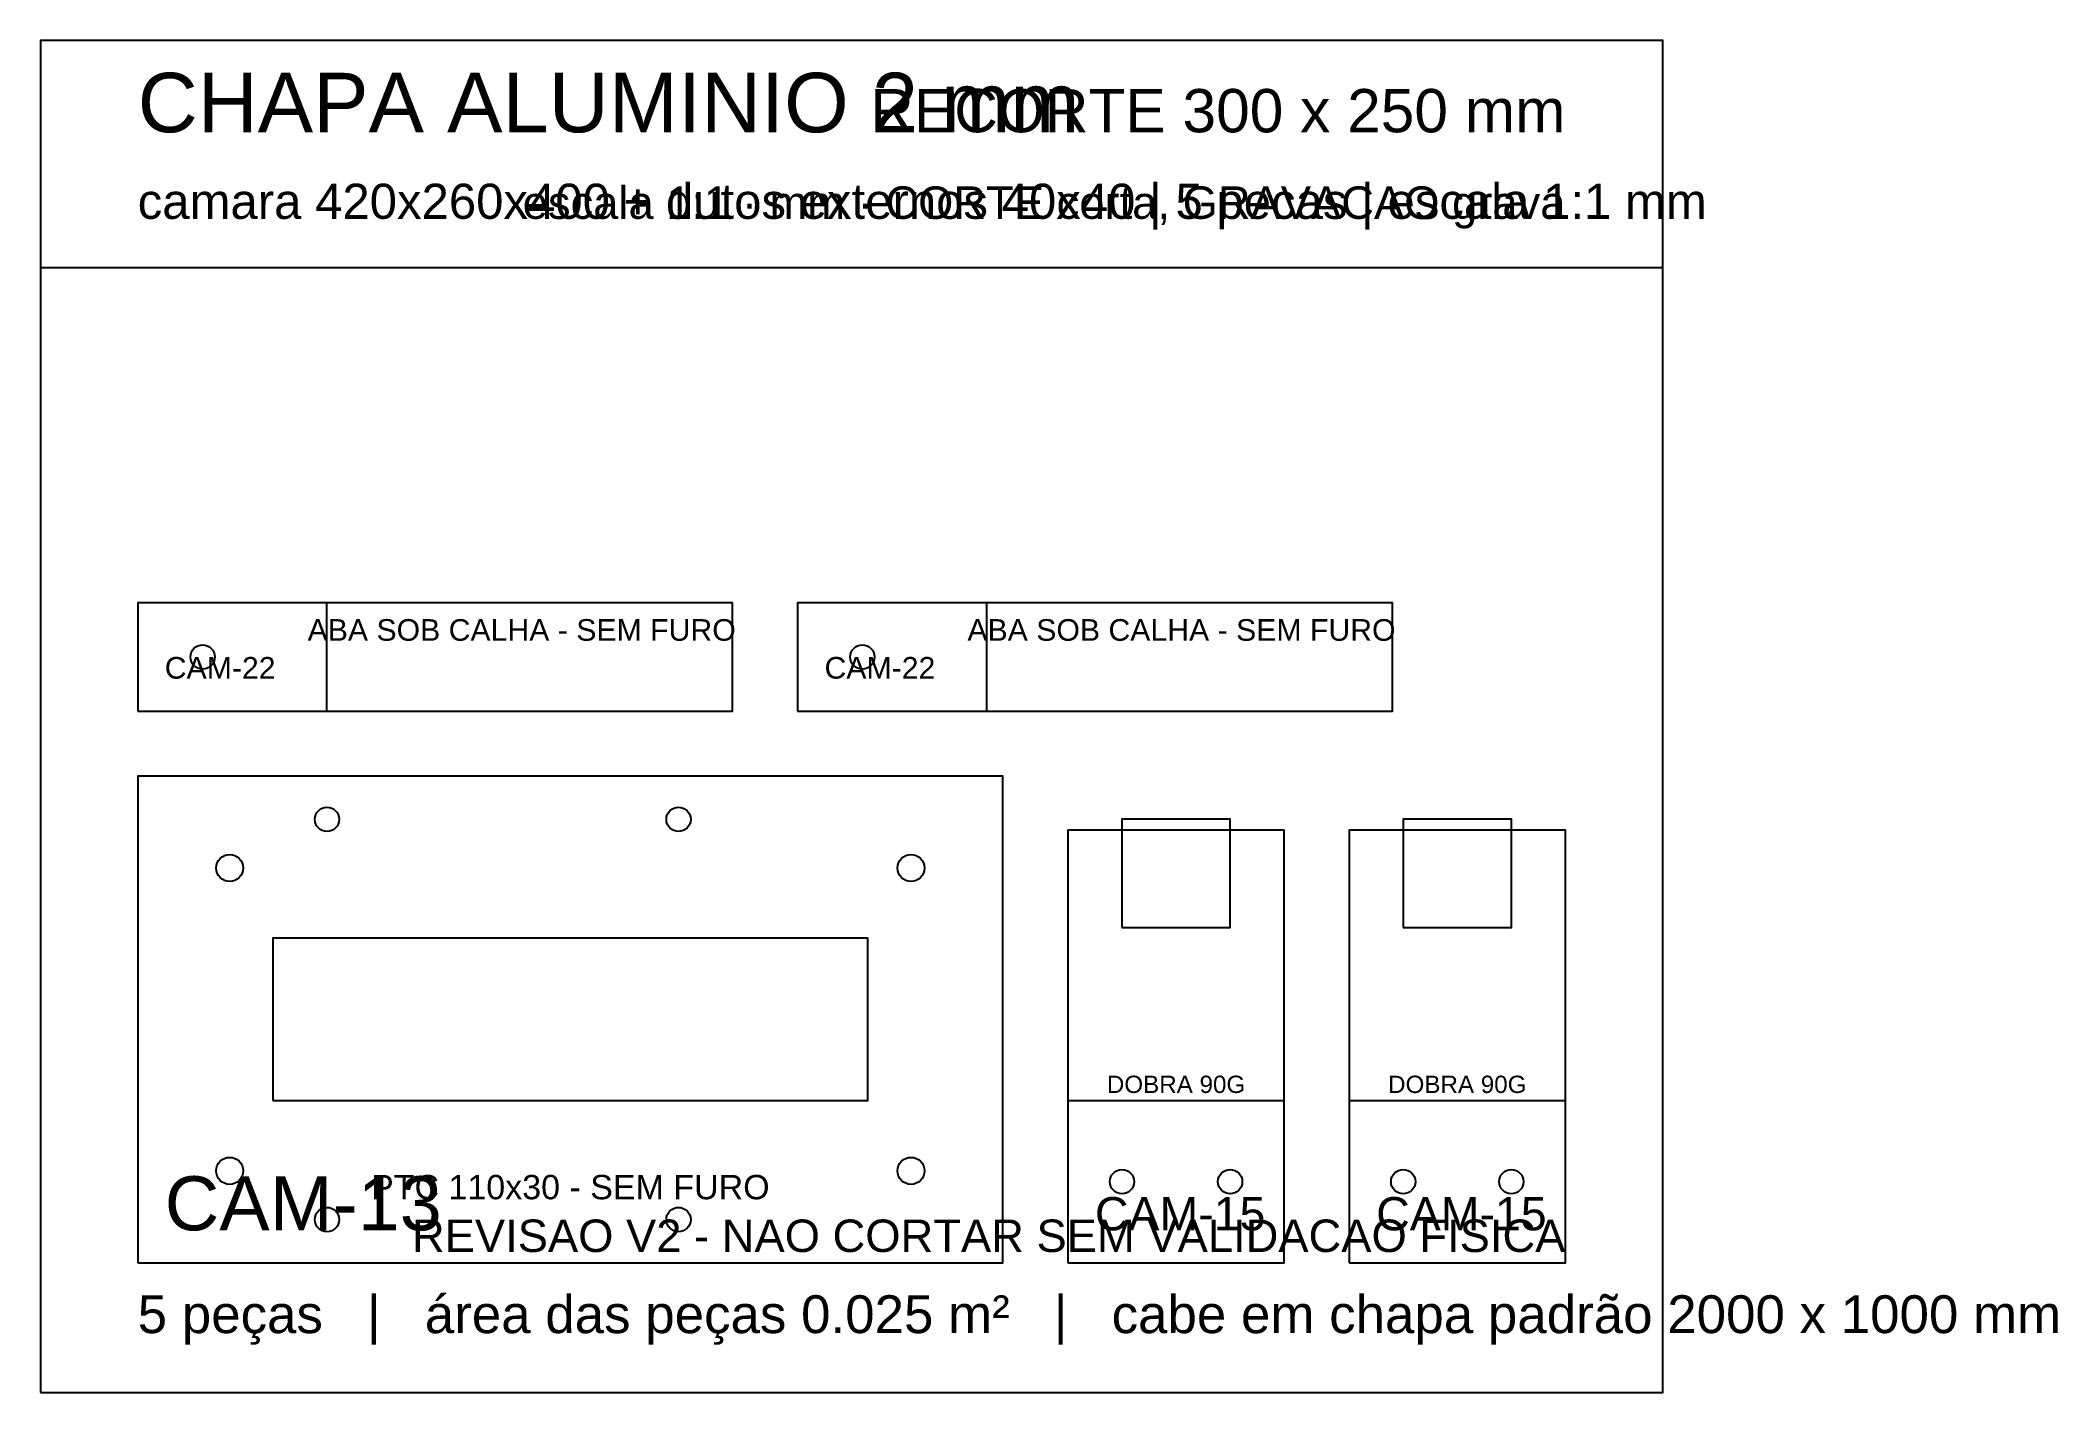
# Model space of a CAD drawing. Header units: millimetres. Extents: x 0 to 373, y 0 to 250.
import ezdxf
from ezdxf.enums import TextEntityAlignment as Align

# ---------------------------------------------------------------- set-up
doc = ezdxf.new("R2010")
doc.units = ezdxf.units.MM
for name, color, linetype in [('CORTE', 1, 'Continuous'), ('GRAVACAO', 3, 'Continuous'), ('MOLDURA', 8, 'Continuous'), ('TEXTO', 7, 'Continuous')]:
    doc.layers.add(name, color=color, linetype=linetype)
doc.styles.add('ARIAL', font='arial.ttf')

msp = doc.modelspace()

# ---------------------------------------------------------------- linework, layer by layer
at = {"layer": 'CORTE'}
for points in [[(18, 126), (128, 126), (128, 146), (18, 146)], [(140, 126), (250, 126), (250, 146), (140, 146)], [(18, 24), (178, 24), (178, 114), (18, 114)], [(190, 24), (230, 24), (230, 104), (190, 104)], [(242, 24), (282, 24), (282, 104), (242, 104)]]:
    msp.add_lwpolyline(points, close=True, dxfattribs=at)
for centre, radius in [((30, 136), 2.25), ((152, 136), 2.25), ((53, 106), 2.25), ((118, 106), 2.25), ((35, 97), 2.5), ((161, 97), 2.5), ((35, 41), 2.5), ((161, 41), 2.5), ((200, 39), 2.25), ((220, 39), 2.25), ((252, 39), 2.25), ((272, 39), 2.25), ((53, 32), 2.25), ((118, 32), 2.25)]:
    msp.add_circle(centre, radius, dxfattribs=at)
at = {"layer": 'GRAVACAO'}
for p, q in [((53, 126), (53, 146)), ((175, 126), (175, 146)), ((190, 54), (230, 54)), ((242, 54), (282, 54))]:
    msp.add_line(p, q, dxfattribs=at)
for points in [[(200, 86), (220, 86), (220, 106), (200, 106)], [(252, 86), (272, 86), (272, 106), (252, 106)], [(43, 54), (153, 54), (153, 84), (43, 84)]]:
    msp.add_lwpolyline(points, close=True, dxfattribs=at)
at = {"layer": 'MOLDURA'}
msp.add_line((0, 208), (300, 208), dxfattribs=at)
msp.add_lwpolyline([(0, 0), (300, 0), (300, 250), (0, 250)], close=True, dxfattribs=at)

# ---------------------------------------------------------------- texts
at = {"layer": 'GRAVACAO', "style": 'ARIAL'}
for s, height, p in [('ABA SOB CALHA - SEM FURO', 4, (89, 141)), ('ABA SOB CALHA - SEM FURO', 4, (211, 141)), ('DOBRA 90G', 3.2, (210, 57)), ('DOBRA 90G', 3.2, (262, 57)), ('PTC 110x30 - SEM FURO', 4.5, (98, 38))]:
    msp.add_text(s, height=height, dxfattribs=at).set_placement(p, align=Align.MIDDLE_CENTER)
for s, height, p in [('CAM-22', 4, (23, 132)), ('CAM-22', 4, (145, 132)), ('CAM-13', 10, (23, 30)), ('CAM-15', 6.154, (195, 30)), ('CAM-15', 6.154, (247, 30))]:
    msp.add_text(s, height=height, dxfattribs=at).set_placement(p)
at = {"layer": 'TEXTO', "style": 'ARIAL'}
for s, height, p in [('CHAPA ALUMINIO 2 mm', 11, (18, 233)), ('camara 420x260x400 + dutos externos 40x40 | 5 pecas | escala 1:1 mm', 6.5, (18, 217)), ('5 peças   |   área das peças 0.025 m²   |   cabe em chapa padrão 2000 x 1000 mm', 7, (18, 11))]:
    msp.add_text(s, height=height, dxfattribs=at).set_placement(p)
for s, height, p in [('RECORTE 300 x 250 mm', 8, (282, 233)), ('escala 1:1 · mm · CORTE corta, GRAVACAO grava', 6, (282, 217)), ('REVISAO V2 - NAO CORTAR SEM VALIDACAO FISICA', 6, (282, 26))]:
    msp.add_text(s, height=height, dxfattribs=at).set_placement(p, align=Align.RIGHT)

doc.saveas('drawing.dxf')
